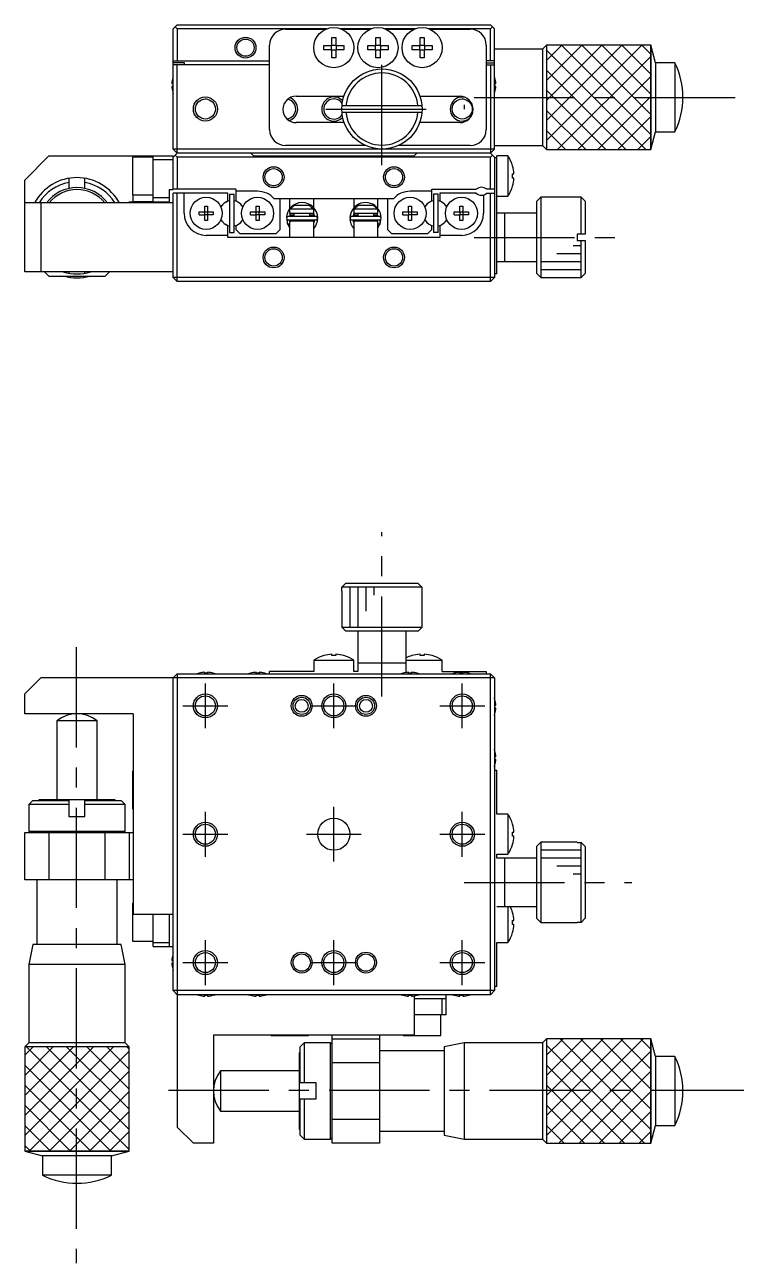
# Model space of a CAD drawing. Extents: x -20 to 371, y 1 to 259.
# Drawn here: x 104.8 to 195.8, y 104.9 to 259.3 of the extents above; entities that cross this region are included whole.
import ezdxf

# ---------------------------------------------------------------- set-up
doc = ezdxf.new("R2010")
doc.units = 0
doc.header["$LTSCALE"] = 10
doc.linetypes.add('CENTER', pattern=[2, 1.25, -0.25, 0.25, -0.25])
doc.layers.get('0').update_dxf_attribs({"linetype": 'CONTINUOUS'})
doc.layers.add('CENTER', color=1, linetype='CENTER')

msp = doc.modelspace()

# ---------------------------------------------------------------- linework, layer by layer
at = {"color": 7, "linetype": 'CONTINUOUS'}
for p, q in [((123.307939, 258.776966), (123.807939, 259.276966)), ((123.307939, 243.776966), (123.307939, 258.776966)), ((123.557939, 259.026966), (123.807939, 258.776966)), ((123.807939, 259.276966), (162.807939, 259.276966)), ((123.807939, 258.776966), (123.807939, 254.776966)), ((142.455003, 258.776966), (123.807939, 258.776966)), ((137.307939, 258.726966), (142.328143, 258.726966)), ((147.955003, 258.776966), (144.160875, 258.776966)), ((144.287735, 258.726966), (147.828143, 258.726966)), ((153.455003, 258.776966), (149.660875, 258.776966)), ((149.787735, 258.726966), (153.328143, 258.726966)), ((162.807939, 258.776966), (155.160875, 258.776966)), ((155.287735, 258.726966), (160.307939, 258.726966)), ((162.807939, 259.276966), (163.307939, 258.776966)), ((162.807939, 258.776966), (163.057939, 259.026966)), ((162.807939, 254.776966), (162.807939, 258.776966)), ((163.307939, 243.776966), (163.307939, 258.776966)), ((135.307939, 246.226966), (135.307939, 256.726966)), ((142.049349, 256.166966), (142.049349, 256.686966)), ((142.049349, 256.686966), (143.047939, 256.686966)), ((143.006564, 256.166966), (143.006564, 256.686966)), ((143.047939, 257.685556), (143.567939, 257.685556)), ((143.047939, 256.686966), (143.047939, 257.685556)), ((143.047939, 256.728341), (143.567939, 256.728341)), ((143.567939, 257.685556), (143.567939, 256.686966)), ((143.567939, 256.686966), (144.566528, 256.686966)), ((143.609314, 256.686966), (143.609314, 256.166966)), ((144.566528, 256.686966), (144.566528, 256.166966)), ((147.549349, 256.166966), (147.549349, 256.686966)), ((147.549349, 256.686966), (148.547939, 256.686966)), ((148.506564, 256.166966), (148.506564, 256.686966)), ((148.547939, 257.685556), (149.067939, 257.685556)), ((148.547939, 256.686966), (148.547939, 257.685556)), ((148.547939, 256.728341), (149.067939, 256.728341)), ((149.067939, 257.685556), (149.067939, 256.686966)), ((149.067939, 256.686966), (150.066528, 256.686966)), ((149.109314, 256.686966), (149.109314, 256.166966)), ((150.066528, 256.686966), (150.066528, 256.166966)), ((153.049349, 256.166966), (153.049349, 256.686966)), ((153.049349, 256.686966), (154.047939, 256.686966)), ((154.006564, 256.166966), (154.006564, 256.686966)), ((154.047939, 257.685556), (154.567939, 257.685556)), ((154.047939, 256.686966), (154.047939, 257.685556)), ((154.047939, 256.728341), (154.567939, 256.728341)), ((154.567939, 257.685556), (154.567939, 256.686966)), ((154.567939, 256.686966), (155.566528, 256.686966)), ((154.609314, 256.686966), (154.609314, 256.166966)), ((155.566528, 256.686966), (155.566528, 256.166966)), ((162.307939, 256.726966), (162.307939, 246.226966)), ((169.807945, 256.726965), (169.307943, 256.226962)), ((169.807945, 256.726965), (169.807945, 243.726967)), ((182.807946, 256.726965), (169.807945, 256.726965)), ((182.807946, 256.726965), (169.807945, 256.726965)), ((169.807945, 256.726965), (169.807945, 243.726967)), ((182.807946, 256.726965), (182.807946, 243.726967)), ((183.397434, 254.526966), (182.807946, 256.726965)), ((182.807946, 243.726967), (182.807946, 256.726965)), ((123.307939, 254.776966), (135.307939, 254.776966)), ((143.047939, 256.166966), (142.049349, 256.166966)), ((143.047939, 255.168377), (143.047939, 256.166966)), ((143.567939, 256.125591), (143.047939, 256.125591)), ((143.567939, 255.168377), (143.047939, 255.168377)), ((143.567939, 256.166966), (143.567939, 255.168377)), ((144.566528, 256.166966), (143.567939, 256.166966)), ((148.547939, 256.166966), (147.549349, 256.166966)), ((148.547939, 255.168377), (148.547939, 256.166966)), ((149.067939, 256.125591), (148.547939, 256.125591)), ((149.067939, 255.168377), (148.547939, 255.168377)), ((149.067939, 256.166966), (149.067939, 255.168377)), ((150.066528, 256.166966), (149.067939, 256.166966)), ((154.047939, 256.166966), (153.049349, 256.166966)), ((154.047939, 255.168377), (154.047939, 256.166966)), ((154.567939, 256.125591), (154.047939, 256.125591)), ((154.567939, 255.168377), (154.047939, 255.168377)), ((154.567939, 256.166966), (154.567939, 255.168377)), ((155.566528, 256.166966), (154.567939, 256.166966)), ((163.307939, 254.776966), (162.307939, 254.776966)), ((169.307943, 256.226962), (163.307939, 256.226962)), ((169.307943, 256.226962), (169.307943, 244.22697)), ((124.707939, 254.526966), (123.307939, 254.526966)), ((135.307939, 254.276966), (123.307939, 254.276966)), ((123.807939, 243.276966), (123.807939, 254.276966)), ((124.707939, 254.276966), (124.707939, 254.526966)), ((162.307939, 254.526966), (163.307939, 254.526966)), ((162.307939, 254.276966), (163.307939, 254.276966)), ((162.807939, 254.276966), (162.807939, 243.276966)), ((183.397434, 254.526966), (183.397434, 245.926966)), ((185.807945, 254.526966), (183.397434, 254.526966)), ((185.807945, 254.526966), (185.807945, 245.926966)), ((123.11808, 251.956966), (123.238417, 251.956966)), ((123.233795, 252.665582), (123.238417, 252.663328)), ((123.238417, 251.956966), (123.238417, 251.596966)), ((163.377461, 252.663328), (163.382083, 252.665582)), ((163.377461, 251.956966), (163.497798, 251.956966)), ((163.377461, 251.596966), (163.377461, 251.956966)), ((123.238417, 251.596966), (123.11808, 251.596966)), ((123.238417, 250.890605), (123.233795, 250.88835)), ((138.607939, 250.376966), (144.570851, 250.376966)), ((154.045027, 250.376966), (159.007939, 250.376966)), ((163.497798, 251.596966), (163.377461, 251.596966)), ((163.382083, 250.88835), (163.377461, 250.890605)), ((154.291913, 249.176966), (144.323965, 249.176966)), ((159.557938, 249.276966), (159.557938, 248.776966)), ((144.605812, 247.076966), (138.607939, 247.076966)), ((144.323965, 248.376966), (154.291913, 248.376966)), ((159.007939, 247.076966), (154.010066, 247.076966)), ((182.807946, 243.726967), (183.397434, 245.926966)), ((183.397434, 245.926966), (185.807945, 245.926966)), ((147.234898, 244.226966), (137.307939, 244.226966)), ((160.307939, 244.226966), (151.38098, 244.226966)), ((163.307939, 244.22697), (169.307943, 244.22697)), ((169.307943, 244.22697), (169.807945, 243.726967)), ((107.807939, 242.926966), (104.807939, 239.926966)), ((107.807939, 242.926966), (123.307939, 242.926966)), ((118.207939, 242.776966), (118.207939, 238.076966)), ((120.807939, 242.776966), (118.207939, 242.776966)), ((118.307939, 242.776966), (118.307939, 242.926966)), ((120.807939, 242.857788), (118.307939, 242.857788)), ((120.807939, 237.226966), (120.807939, 242.926966)), ((123.307939, 242.426966), (120.807939, 242.426966)), ((123.807939, 243.276966), (123.307939, 243.776966)), ((163.307939, 243.776966), (123.307939, 243.776966)), ((123.807939, 243.276966), (123.307939, 242.776966)), ((123.307939, 238.726966), (123.307939, 242.926966)), ((123.557939, 243.026966), (123.807939, 242.776966)), ((162.807939, 243.276966), (123.807939, 243.276966)), ((123.807939, 242.776966), (123.807939, 238.776966)), ((162.807939, 242.776966), (123.807939, 242.776966)), ((133.307939, 242.926966), (132.957939, 243.276966)), ((133.307939, 242.926966), (153.307939, 242.926966)), ((153.657939, 243.276966), (153.307939, 242.926966)), ((163.307939, 243.776966), (162.807939, 243.276966)), ((162.807939, 243.276966), (163.307939, 242.776966)), ((162.807939, 242.776966), (163.057939, 243.026966)), ((162.807939, 238.776966), (162.807939, 242.776966)), ((163.307939, 242.776966), (163.307939, 227.776966)), ((163.307939, 242.726966), (163.607939, 242.726966)), ((164.999596, 242.926966), (163.607939, 242.926966)), ((163.607939, 228.226966), (163.607939, 242.926966)), ((164.999596, 242.926966), (164.999596, 237.926966)), ((169.807945, 243.726967), (182.807946, 243.726967)), ((169.807945, 243.726967), (182.807946, 243.726967)), ((165.57052, 241.685556), (165.577375, 241.688899)), ((104.807939, 228.476966), (104.807939, 239.926966)), ((110.307939, 240.143046), (110.307939, 238.87051)), ((112.307939, 238.87051), (112.307939, 240.143046)), ((165.57052, 240.166966), (165.57052, 240.686966)), ((165.57052, 240.686966), (165.742891, 240.686966)), ((165.742891, 240.166966), (165.57052, 240.166966)), ((118.207939, 238.076966), (120.807939, 238.076966)), ((118.307939, 237.226966), (118.307939, 238.076966)), ((120.807939, 237.726966), (122.807939, 237.726966)), ((122.807939, 238.726966), (123.307939, 238.726966)), ((122.807939, 238.726966), (122.807939, 237.226966)), ((131.107939, 238.776966), (123.307939, 238.776966)), ((130.107939, 238.276966), (123.307939, 238.276966)), ((123.307939, 227.776966), (123.307939, 238.276966)), ((123.807939, 227.276966), (123.807939, 238.276966)), ((124.657939, 235.776966), (124.657939, 238.276966)), ((130.107939, 237.327772), (130.107939, 238.276966)), ((130.307939, 238.176966), (130.907939, 238.176966)), ((130.307939, 238.176966), (130.307939, 233.376966)), ((130.907939, 233.376966), (130.907939, 238.176966)), ((131.107939, 238.776966), (131.107939, 237.327772)), ((133.807939, 238.526966), (131.107939, 238.526966)), ((155.507939, 238.526966), (152.807939, 238.526966)), ((155.507939, 238.776966), (161.046501, 238.776966)), ((155.507939, 237.327772), (155.507939, 238.776966)), ((156.307939, 238.176966), (155.707939, 238.176966)), ((155.707939, 238.176966), (155.707939, 233.376966)), ((156.307939, 233.376966), (156.307939, 238.176966)), ((156.507939, 238.276966), (156.507939, 237.327772)), ((161.046501, 238.276966), (156.507939, 238.276966)), ((161.957939, 238.05872), (161.957939, 235.776966)), ((163.307939, 238.776966), (162.369377, 238.776966)), ((162.369377, 238.276966), (163.307939, 238.276966)), ((162.807939, 227.276966), (162.807939, 238.276966)), ((163.607939, 237.926966), (164.999596, 237.926966)), ((165.577375, 239.165033), (165.57052, 239.168377)), ((169.107939, 237.776966), (168.607939, 237.276966)), ((174.107939, 237.776966), (169.107939, 237.776966)), ((169.107939, 237.776966), (169.107939, 227.776966)), ((174.107939, 233.176966), (174.107939, 237.776966)), ((174.607939, 237.276966), (174.107939, 237.776966)), ((123.307939, 237.076966), (104.807939, 237.076966)), ((106.807939, 237.076966), (106.807939, 228.476966)), ((117.807939, 237.076966), (117.807939, 237.226966)), ((117.807939, 237.226966), (122.807939, 237.226966)), ((118.307939, 237.26723), (120.807939, 237.26723)), ((127.227939, 236.663328), (127.587939, 236.663328)), ((127.227939, 235.956966), (127.227939, 236.663328)), ((127.587939, 236.663328), (127.587939, 235.956966)), ((129.847844, 237.177606), (130.107939, 237.327772)), ((131.368034, 237.177606), (131.107939, 237.327772)), ((133.627939, 236.663328), (133.987939, 236.663328)), ((133.627939, 235.956966), (133.627939, 236.663328)), ((133.987939, 236.663328), (133.987939, 235.956966)), ((150.728877, 237.576966), (135.887001, 237.576966)), ((136.607939, 233.776966), (136.607939, 237.576966)), ((137.807939, 237.576966), (137.807939, 236.35498)), ((137.807939, 236.276966), (137.807939, 235.776966)), ((140.807939, 236.276966), (137.807939, 236.276966)), ((137.862256, 236.276966), (138.391424, 236.776966)), ((138.391424, 236.776966), (140.224454, 236.776966)), ((140.224454, 236.776966), (140.753622, 236.276966)), ((140.807939, 236.468096), (140.807939, 237.576966)), ((140.807939, 235.776966), (140.807939, 236.276966)), ((145.807939, 237.576966), (145.807939, 236.4688)), ((145.807939, 236.276966), (145.807939, 235.776966)), ((148.807939, 236.276966), (145.807939, 236.276966)), ((145.862256, 236.276966), (146.391424, 236.776966)), ((146.391424, 236.776966), (148.224454, 236.776966)), ((148.224454, 236.776966), (148.753622, 236.276966)), ((148.807939, 236.355401), (148.807939, 237.576966)), ((148.807939, 235.776966), (148.807939, 236.276966)), ((150.007939, 237.576966), (150.007939, 233.776966)), ((152.627939, 236.663328), (152.987939, 236.663328)), ((152.627939, 235.956966), (152.627939, 236.663328)), ((152.987939, 236.663328), (152.987939, 235.956966)), ((155.247844, 237.177606), (155.507939, 237.327772)), ((156.768034, 237.177606), (156.507939, 237.327772)), ((159.027939, 236.663328), (159.387939, 236.663328)), ((159.027939, 235.956966), (159.027939, 236.663328)), ((159.387939, 236.663328), (159.387939, 235.956966)), ((168.607939, 228.276966), (168.607939, 237.276966)), ((174.607939, 237.276966), (174.607939, 233.176966)), ((126.521577, 235.956966), (127.227939, 235.956966)), ((126.521577, 235.596966), (126.521577, 235.956966)), ((126.521577, 235.596966), (127.227939, 235.596966)), ((127.238311, 235.946594), (127.227939, 235.956966)), ((127.238311, 235.607338), (127.227939, 235.596966)), ((127.227939, 234.890605), (127.227939, 235.596966)), ((127.587939, 234.890605), (127.227939, 234.890605)), ((127.238311, 235.946594), (127.577567, 235.946594)), ((127.238311, 235.607338), (127.238311, 235.946594)), ((127.577567, 235.607338), (127.238311, 235.607338)), ((127.577567, 235.946594), (127.587939, 235.956966)), ((127.577567, 235.946594), (127.577567, 235.607338)), ((127.577567, 235.607338), (127.587939, 235.596966)), ((127.587939, 235.956966), (128.2943, 235.956966)), ((127.587939, 235.596966), (127.587939, 234.890605)), ((128.2943, 235.596966), (127.587939, 235.596966)), ((128.2943, 235.956966), (128.2943, 235.596966)), ((132.921577, 235.956966), (133.627939, 235.956966)), ((132.921577, 235.596966), (132.921577, 235.956966)), ((132.921577, 235.596966), (133.627939, 235.596966)), ((133.638311, 235.946594), (133.627939, 235.956966)), ((133.638311, 235.607338), (133.627939, 235.596966)), ((133.627939, 234.890605), (133.627939, 235.596966)), ((133.987939, 234.890605), (133.627939, 234.890605)), ((133.638311, 235.946594), (133.977567, 235.946594)), ((133.638311, 235.607338), (133.638311, 235.946594)), ((133.977567, 235.607338), (133.638311, 235.607338)), ((133.977567, 235.946594), (133.987939, 235.956966)), ((133.977567, 235.946594), (133.977567, 235.607338)), ((133.977567, 235.607338), (133.987939, 235.596966)), ((133.987939, 235.956966), (134.6943, 235.956966)), ((133.987939, 235.596966), (133.987939, 234.890605)), ((134.6943, 235.596966), (133.987939, 235.596966)), ((134.6943, 235.956966), (134.6943, 235.596966)), ((137.406339, 235.144953), (137.539871, 234.461026)), ((137.505854, 234.694119), (137.505827, 234.659698)), ((137.505827, 234.659698), (137.507521, 234.625321)), ((137.507605, 234.7285), (137.505854, 234.694119)), ((137.511074, 234.762757), (137.507605, 234.7285)), ((137.516254, 234.796808), (137.511074, 234.762757)), ((137.523133, 234.830567), (137.516254, 234.796808)), ((137.531695, 234.863953), (137.523133, 234.830567)), ((137.54192, 234.896885), (137.531695, 234.863953)), ((137.553784, 234.92928), (137.54192, 234.896885)), ((137.56726, 234.961059), (137.553784, 234.92928)), ((137.572879, 234.97313), (137.56726, 234.961059)), ((141.104861, 235.370484), (137.604861, 235.370484)), ((137.604861, 234.970484), (141.104861, 234.970484)), ((137.807939, 235.776966), (140.807939, 235.776966)), ((140.807939, 234.776966), (137.807939, 234.776966)), ((137.807939, 234.776966), (137.807939, 232.776966)), ((137.816678, 235.370506), (137.927552, 235.777113)), ((137.858554, 235.576966), (138.307939, 235.576966)), ((137.923766, 234.776989), (137.925153, 234.780641)), ((137.925153, 234.780641), (137.930858, 234.794319)), ((137.930858, 234.794319), (137.93725, 234.807686)), ((137.93725, 234.807686), (137.944311, 234.820708)), ((137.944311, 234.820708), (137.952019, 234.833353)), ((137.952019, 234.833353), (137.960354, 234.84559)), ((137.960354, 234.84559), (137.96929, 234.857389)), ((137.96929, 234.857389), (137.978804, 234.868722)), ((137.978804, 234.868722), (137.988868, 234.879562)), ((137.988868, 234.879562), (137.999457, 234.889885)), ((137.999457, 234.889885), (138.010541, 234.899667)), ((138.010541, 234.899667), (138.022092, 234.908887)), ((138.022092, 234.908887), (138.034079, 234.917524)), ((138.034079, 234.917524), (138.046474, 234.925559)), ((138.046474, 234.925559), (138.059243, 234.932976)), ((138.059243, 234.932976), (138.072356, 234.939759)), ((138.072356, 234.939759), (138.08578, 234.945893)), ((138.08578, 234.945893), (138.099483, 234.951367)), ((138.099483, 234.951367), (138.113433, 234.956169)), ((138.113433, 234.956169), (138.127595, 234.960289)), ((138.127595, 234.960289), (138.141937, 234.96372)), ((138.141937, 234.96372), (138.156425, 234.966454)), ((138.156425, 234.966454), (138.171025, 234.968487)), ((138.171025, 234.968487), (138.185702, 234.969815)), ((138.185702, 234.969815), (138.200424, 234.970435)), ((138.200424, 234.970435), (138.205748, 234.970484)), ((138.307939, 235.776966), (138.307939, 235.370484)), ((138.307939, 234.970484), (138.307939, 234.776966)), ((140.307939, 235.370484), (140.307939, 235.776966)), ((140.307939, 235.576966), (140.807939, 235.576966)), ((140.307939, 234.776966), (140.307939, 234.970484)), ((140.503974, 234.970484), (140.517928, 234.970158)), ((140.517928, 234.970158), (140.532623, 234.969123)), ((140.532623, 234.969123), (140.547249, 234.967384)), ((140.547249, 234.967384), (140.561772, 234.964943)), ((140.561772, 234.964943), (140.576159, 234.961806)), ((140.576159, 234.961806), (140.590376, 234.957979)), ((140.590376, 234.957979), (140.60439, 234.953472)), ((140.60439, 234.953472), (140.618168, 234.948293)), ((140.618168, 234.948293), (140.631679, 234.942454)), ((140.631679, 234.942454), (140.644889, 234.935967)), ((140.644889, 234.935967), (140.657769, 234.928844)), ((140.657769, 234.928844), (140.670286, 234.921103)), ((140.670286, 234.921103), (140.68241, 234.912758)), ((140.68241, 234.912758), (140.694111, 234.903829)), ((140.694111, 234.903829), (140.705361, 234.894333)), ((140.705361, 234.894333), (140.716131, 234.884293)), ((140.716131, 234.884293), (140.726393, 234.87373)), ((140.726393, 234.87373), (140.73612, 234.862668)), ((140.73612, 234.862668), (140.745287, 234.851131)), ((140.745287, 234.851131), (140.753868, 234.839147)), ((140.753868, 234.839147), (140.761841, 234.826743)), ((140.761841, 234.826743), (140.769182, 234.813948)), ((140.769182, 234.813948), (140.775871, 234.800794)), ((140.775871, 234.800794), (140.781889, 234.787311)), ((140.781889, 234.787311), (140.785955, 234.776989)), ((140.782468, 235.777156), (140.892761, 235.370488)), ((140.807939, 235.576966), (140.807939, 235.711141)), ((140.807939, 232.776966), (140.807939, 234.776966)), ((140.845364, 234.741871), (140.808172, 234.629201)), ((140.893063, 234.970392), (140.845364, 234.741871)), ((149.011017, 235.370484), (145.511017, 235.370484)), ((145.511017, 234.970484), (149.011017, 234.970484)), ((145.770434, 234.742147), (145.72281, 234.970425)), ((145.723124, 235.370539), (145.833366, 235.777052)), ((145.807601, 234.62948), (145.770434, 234.742147)), ((145.807939, 235.776966), (148.807939, 235.776966)), ((145.807939, 235.711482), (145.807939, 235.576966)), ((145.807939, 235.576966), (146.307939, 235.576966)), ((148.807939, 234.776966), (145.807939, 234.776966)), ((145.807939, 234.776966), (145.807939, 232.776966)), ((145.829923, 234.776989), (145.831309, 234.780641)), ((145.831309, 234.780641), (145.837014, 234.794319)), ((145.837014, 234.794319), (145.843406, 234.807686)), ((145.843406, 234.807686), (145.850467, 234.820708)), ((145.850467, 234.820708), (145.858176, 234.833353)), ((145.858176, 234.833353), (145.86651, 234.84559)), ((145.86651, 234.84559), (145.875446, 234.857389)), ((145.875446, 234.857389), (145.88496, 234.868722)), ((145.88496, 234.868722), (145.895025, 234.879562)), ((145.895025, 234.879562), (145.905613, 234.889885)), ((145.905613, 234.889885), (145.916697, 234.899667)), ((145.916697, 234.899667), (145.928248, 234.908887)), ((145.928248, 234.908887), (145.940236, 234.917524)), ((145.940236, 234.917524), (145.95263, 234.925559)), ((145.95263, 234.925559), (145.965399, 234.932976)), ((145.965399, 234.932976), (145.978512, 234.939759)), ((145.978512, 234.939759), (145.991936, 234.945893)), ((145.991936, 234.945893), (146.00564, 234.951367)), ((146.00564, 234.951367), (146.019589, 234.956169)), ((146.019589, 234.956169), (146.033752, 234.960289)), ((146.033752, 234.960289), (146.048093, 234.96372)), ((146.048093, 234.96372), (146.062581, 234.966454)), ((146.062581, 234.966454), (146.077181, 234.968487)), ((146.077181, 234.968487), (146.091859, 234.969815)), ((146.091859, 234.969815), (146.106581, 234.970435)), ((146.106581, 234.970435), (146.111904, 234.970484)), ((146.307939, 235.776966), (146.307939, 235.370484)), ((146.307939, 234.970484), (146.307939, 234.776966)), ((148.307939, 235.370484), (148.307939, 235.776966)), ((148.307939, 235.576966), (148.757768, 235.576966)), ((148.307939, 234.776966), (148.307939, 234.970484)), ((148.41013, 234.970484), (148.424084, 234.970158)), ((148.424084, 234.970158), (148.438779, 234.969123)), ((148.438779, 234.969123), (148.453405, 234.967384)), ((148.453405, 234.967384), (148.467928, 234.964943)), ((148.467928, 234.964943), (148.482315, 234.961806)), ((148.482315, 234.961806), (148.496532, 234.957979)), ((148.496532, 234.957979), (148.510546, 234.953472)), ((148.510546, 234.953472), (148.524324, 234.948293)), ((148.524324, 234.948293), (148.537835, 234.942454)), ((148.537835, 234.942454), (148.551045, 234.935967)), ((148.551045, 234.935967), (148.563925, 234.928844)), ((148.563925, 234.928844), (148.576442, 234.921103)), ((148.576442, 234.921103), (148.588566, 234.912758)), ((148.588566, 234.912758), (148.600268, 234.903829)), ((148.600268, 234.903829), (148.611518, 234.894333)), ((148.611518, 234.894333), (148.622287, 234.884293)), ((148.622287, 234.884293), (148.632549, 234.87373)), ((148.632549, 234.87373), (148.642276, 234.862668)), ((148.642276, 234.862668), (148.651443, 234.851131)), ((148.651443, 234.851131), (148.660025, 234.839147)), ((148.660025, 234.839147), (148.667997, 234.826743)), ((148.667997, 234.826743), (148.675339, 234.813948)), ((148.675339, 234.813948), (148.682028, 234.800794)), ((148.682028, 234.800794), (148.688045, 234.787311)), ((148.688045, 234.787311), (148.692111, 234.776989)), ((148.688333, 235.777098), (148.799196, 235.370536)), ((148.807939, 232.776966), (148.807939, 234.776966)), ((149.057021, 234.941767), (149.043022, 234.973081)), ((149.050049, 234.397734), (149.209556, 235.146207)), ((149.069508, 234.909632), (149.057021, 234.941767)), ((149.08037, 234.876927), (149.069508, 234.909632)), ((149.089581, 234.843733), (149.08037, 234.876927)), ((149.09712, 234.81013), (149.089581, 234.843733)), ((149.102967, 234.7762), (149.09712, 234.81013)), ((149.10711, 234.742027), (149.102967, 234.7762)), ((149.106495, 234.604563), (149.109231, 234.638877)), ((149.109538, 234.707693), (149.10711, 234.742027)), ((149.109231, 234.638877), (149.110246, 234.673282)), ((149.110246, 234.673282), (149.109538, 234.707693)), ((151.921577, 235.956966), (152.627939, 235.956966)), ((151.921577, 235.596966), (151.921577, 235.956966)), ((151.921577, 235.596966), (152.627939, 235.596966)), ((152.638311, 235.946594), (152.627939, 235.956966)), ((152.638311, 235.607338), (152.627939, 235.596966)), ((152.627939, 234.890605), (152.627939, 235.596966)), ((152.987939, 234.890605), (152.627939, 234.890605)), ((152.638311, 235.946594), (152.977567, 235.946594)), ((152.638311, 235.607338), (152.638311, 235.946594)), ((152.977567, 235.607338), (152.638311, 235.607338)), ((152.977567, 235.946594), (152.987939, 235.956966)), ((152.977567, 235.946594), (152.977567, 235.607338)), ((152.977567, 235.607338), (152.987939, 235.596966)), ((152.987939, 235.956966), (153.6943, 235.956966)), ((152.987939, 235.596966), (152.987939, 234.890605)), ((153.6943, 235.596966), (152.987939, 235.596966)), ((153.6943, 235.956966), (153.6943, 235.596966)), ((158.321577, 235.956966), (159.027939, 235.956966)), ((158.321577, 235.596966), (158.321577, 235.956966)), ((158.321577, 235.596966), (159.027939, 235.596966)), ((159.038311, 235.946594), (159.027939, 235.956966)), ((159.038311, 235.607338), (159.027939, 235.596966)), ((159.027939, 234.890605), (159.027939, 235.596966)), ((159.387939, 234.890605), (159.027939, 234.890605)), ((159.038311, 235.946594), (159.377567, 235.946594)), ((159.038311, 235.607338), (159.038311, 235.946594)), ((159.377567, 235.607338), (159.038311, 235.607338)), ((159.377567, 235.946594), (159.387939, 235.956966)), ((159.377567, 235.946594), (159.377567, 235.607338)), ((159.377567, 235.607338), (159.387939, 235.596966)), ((159.387939, 235.956966), (160.0943, 235.956966)), ((159.387939, 235.596966), (159.387939, 234.890605)), ((160.0943, 235.596966), (159.387939, 235.596966)), ((160.0943, 235.956966), (160.0943, 235.596966)), ((168.607939, 235.776966), (163.607939, 235.776966)), ((164.607939, 229.776966), (164.607939, 235.776966)), ((130.107939, 234.226161), (129.847844, 234.376327)), ((130.107939, 232.776966), (130.107939, 234.226161)), ((130.307939, 233.376966), (130.907939, 233.376966)), ((131.107939, 234.226161), (131.368034, 234.376327)), ((131.107939, 234.226161), (131.107939, 233.776966)), ((131.107939, 233.776966), (131.607939, 233.276966)), ((131.607939, 233.276966), (136.107939, 233.276966)), ((136.107939, 233.276966), (136.607939, 233.776966)), ((137.507521, 234.625321), (137.510934, 234.591071)), ((137.510934, 234.591071), (137.516055, 234.557033)), ((137.516055, 234.557033), (137.522874, 234.523288)), ((137.522874, 234.523288), (137.531373, 234.48992)), ((137.531373, 234.48992), (137.541532, 234.457009)), ((137.541532, 234.457009), (137.553327, 234.424635)), ((137.553327, 234.424635), (137.560577, 234.406909)), ((137.560224, 234.40859), (137.560876, 234.406332)), ((137.560876, 234.406332), (137.5627, 234.404576)), ((137.56162, 234.407452), (137.807849, 233.98579)), ((137.5627, 234.404576), (137.565684, 234.403334)), ((137.565516, 234.398362), (137.807945, 234.470992)), ((137.565684, 234.403334), (137.569809, 234.402614)), ((137.569809, 234.402614), (137.575049, 234.40242)), ((137.575049, 234.40242), (137.581369, 234.402754)), ((137.581369, 234.402754), (137.588731, 234.403614)), ((137.588731, 234.403614), (137.597086, 234.404994)), ((137.597086, 234.404994), (137.606382, 234.406885)), ((137.606382, 234.406885), (137.61656, 234.409275)), ((137.61656, 234.409275), (137.627554, 234.41215)), ((137.627554, 234.41215), (137.639295, 234.41549)), ((137.639295, 234.41549), (137.651707, 234.419274)), ((137.651707, 234.419274), (137.664711, 234.423479)), ((137.664711, 234.423479), (137.678225, 234.428077)), ((137.678225, 234.428077), (137.692163, 234.433039)), ((137.692163, 234.433039), (137.706435, 234.438334)), ((137.706435, 234.438334), (137.72095, 234.443927)), ((137.72095, 234.443927), (137.735616, 234.449784)), ((137.735616, 234.449784), (137.75034, 234.455866)), ((137.75034, 234.455866), (137.765027, 234.462135)), ((137.765027, 234.462135), (137.779585, 234.468551)), ((137.779585, 234.468551), (137.793919, 234.475073)), ((137.793919, 234.475073), (137.807939, 234.48166)), ((141.149502, 234.408603), (141.147944, 234.409235)), ((141.148729, 234.406153), (141.149144, 234.406909)), ((141.149144, 234.406909), (141.167164, 234.453982)), ((141.149144, 234.406909), (141.149497, 234.40859)), ((141.167305, 234.453937), (141.171885, 234.468321)), ((145.444253, 234.466312), (145.466734, 234.406909)), ((145.46683, 234.411193), (145.46638, 234.40859)), ((145.466734, 234.406909), (145.46638, 234.40859)), ((145.466381, 234.408588), (145.467584, 234.40909)), ((145.467149, 234.406153), (145.466734, 234.406909)), ((149.050362, 234.398362), (148.807933, 234.470992)), ((148.821959, 234.475073), (148.807939, 234.48166)), ((148.807959, 233.985699), (149.054258, 234.407452)), ((148.836293, 234.468551), (148.821959, 234.475073)), ((148.85085, 234.462135), (148.836293, 234.468551)), ((148.865538, 234.455866), (148.85085, 234.462135)), ((148.880261, 234.449784), (148.865538, 234.455866)), ((148.894928, 234.443927), (148.880261, 234.449784)), ((148.909443, 234.438334), (148.894928, 234.443927)), ((148.923715, 234.433039), (148.909443, 234.438334)), ((148.937652, 234.428077), (148.923715, 234.433039)), ((148.951166, 234.423479), (148.937652, 234.428077)), ((148.964171, 234.419274), (148.951166, 234.423479)), ((148.976583, 234.41549), (148.964171, 234.419274)), ((148.988324, 234.41215), (148.976583, 234.41549)), ((148.999318, 234.409275), (148.988324, 234.41215)), ((149.009495, 234.406885), (148.999318, 234.409275)), ((149.018791, 234.404994), (149.009495, 234.406885)), ((149.027147, 234.403614), (149.018791, 234.404994)), ((149.034508, 234.402754), (149.027147, 234.403614)), ((149.040829, 234.40242), (149.034508, 234.402754)), ((149.046068, 234.402614), (149.040829, 234.40242)), ((149.050193, 234.403334), (149.046068, 234.402614)), ((149.053177, 234.404576), (149.050193, 234.403334)), ((149.055001, 234.406332), (149.053177, 234.404576)), ((149.055654, 234.40859), (149.055001, 234.406332)), ((149.0553, 234.406909), (149.067369, 234.43726)), ((149.067369, 234.43726), (149.078532, 234.469876)), ((149.078532, 234.469876), (149.088047, 234.502996)), ((149.088047, 234.502996), (149.095891, 234.536539)), ((149.095891, 234.536539), (149.102045, 234.570422)), ((149.102045, 234.570422), (149.106495, 234.604563)), ((150.007939, 233.776966), (150.507939, 233.276966)), ((150.507939, 233.276966), (155.007939, 233.276966)), ((155.007939, 233.276966), (155.507939, 233.776966)), ((155.507939, 234.226161), (155.247844, 234.376327)), ((155.507939, 233.776966), (155.507939, 234.226161)), ((156.307939, 233.376966), (155.707939, 233.376966)), ((156.507939, 234.226161), (156.768034, 234.376327)), ((156.507939, 234.226161), (156.507939, 232.776966)), ((173.607939, 233.176966), (173.607939, 232.376966)), ((174.607939, 233.176966), (173.607939, 233.176966)), ((130.107939, 233.026966), (127.407939, 233.026966)), ((156.507939, 232.776966), (130.107939, 232.776966)), ((159.207939, 233.026966), (156.507939, 233.026966)), ((173.607939, 232.376966), (174.607939, 232.376966)), ((174.107939, 227.776966), (174.107939, 232.376966)), ((174.607939, 232.376966), (174.607939, 228.276966)), ((123.307939, 228.476966), (104.807939, 228.476966)), ((107.257939, 228.476966), (107.807939, 227.926966)), ((110.307939, 228.476892), (110.307939, 228.310886)), ((112.307939, 228.310886), (112.307939, 228.476892)), ((114.807939, 227.926966), (115.357939, 228.476966)), ((163.607939, 229.776966), (168.607939, 229.776966)), ((107.807939, 227.926966), (114.807939, 227.926966)), ((123.807939, 227.276966), (123.307939, 227.776966)), ((163.307939, 227.776966), (123.307939, 227.776966)), ((162.807939, 227.276966), (123.807939, 227.276966)), ((162.807939, 227.276966), (163.307939, 227.776966)), ((163.607939, 228.226966), (163.307939, 228.226966)), ((168.607939, 228.276966), (169.107939, 227.776966)), ((169.107939, 227.776966), (174.107939, 227.776966)), ((174.107939, 227.776966), (174.607939, 228.276966)), ((144.307939, 188.685161), (144.323965, 188.685161)), ((144.307939, 188.685161), (144.307939, 184.185161)), ((144.323965, 189.185161), (144.825752, 189.685161)), ((154.291913, 189.185161), (144.323965, 189.185161)), ((144.323965, 188.685161), (144.323965, 189.185161)), ((144.825752, 189.685161), (153.790126, 189.685161)), ((153.790126, 189.685161), (154.291913, 189.185161)), ((154.291913, 189.185161), (154.291913, 188.685161)), ((154.291913, 188.685161), (154.307939, 188.685161)), ((154.307939, 184.185161), (154.307939, 188.685161)), ((144.307939, 184.185161), (154.307939, 184.185161)), ((144.307939, 184.185161), (144.807939, 183.685161)), ((153.807939, 183.685161), (154.307939, 184.185161)), ((153.807939, 183.685161), (144.807939, 183.685161)), ((146.307939, 183.685161), (146.307939, 178.685161)), ((152.307939, 178.685161), (152.307939, 183.685161)), ((142.049349, 180.647742), (142.046006, 180.654597)), ((143.047939, 180.647742), (143.047939, 180.820114)), ((143.567939, 180.647742), (143.047939, 180.647742)), ((143.567939, 180.820114), (143.567939, 180.647742)), ((144.569872, 180.654597), (144.566528, 180.647742)), ((153.049349, 180.647742), (153.046006, 180.654597)), ((154.047939, 180.647742), (154.047939, 180.820114)), ((154.567939, 180.647742), (154.047939, 180.647742)), ((154.567939, 180.820114), (154.567939, 180.647742)), ((155.569872, 180.654597), (155.566528, 180.647742)), ((140.807939, 180.076818), (145.807939, 180.076818)), ((140.807939, 180.076818), (140.807939, 178.685161)), ((145.807939, 178.685161), (145.807939, 180.076818)), ((152.307939, 179.685161), (146.307939, 179.685161)), ((152.307939, 180.076818), (156.807939, 180.076818)), ((156.807939, 178.685161), (156.807939, 180.076818)), ((106.807939, 177.885161), (104.807939, 175.885161)), ((163.307939, 177.885161), (106.807939, 177.885161)), ((123.807939, 178.385161), (123.307939, 177.885161)), ((123.307939, 138.885161), (123.307939, 177.885161)), ((123.807939, 178.385161), (162.807939, 178.385161)), ((123.807939, 178.385161), (123.807939, 121.885161)), ((126.521577, 178.454683), (126.519323, 178.459305)), ((127.227939, 178.454683), (127.227939, 178.57502)), ((127.587939, 178.454683), (127.227939, 178.454683)), ((127.587939, 178.57502), (127.587939, 178.454683)), ((128.296555, 178.459305), (128.2943, 178.454683)), ((132.921577, 178.454683), (132.919323, 178.459305)), ((133.627939, 178.454683), (133.627939, 178.57502)), ((133.987939, 178.454683), (133.627939, 178.454683)), ((133.987939, 178.57502), (133.987939, 178.454683)), ((134.696555, 178.459305), (134.6943, 178.454683)), ((135.307939, 178.385161), (135.307939, 178.685161)), ((140.807939, 178.685161), (135.307939, 178.685161)), ((146.307939, 178.685161), (145.807939, 178.685161)), ((151.921577, 178.454683), (151.919323, 178.459305)), ((152.627939, 178.454683), (152.627939, 178.57502)), ((152.987939, 178.454683), (152.627939, 178.454683)), ((152.987939, 178.57502), (152.987939, 178.454683)), ((153.696555, 178.459305), (153.6943, 178.454683)), ((156.807939, 178.685161), (162.307939, 178.685161)), ((158.321577, 178.454683), (158.319323, 178.459305)), ((159.027939, 178.454683), (159.027939, 178.57502)), ((159.387939, 178.454683), (159.027939, 178.454683)), ((159.387939, 178.57502), (159.387939, 178.454683)), ((160.096555, 178.459305), (160.0943, 178.454683)), ((162.307939, 178.685161), (162.307939, 178.385161)), ((163.307939, 177.885161), (162.807939, 178.385161)), ((162.807939, 138.385161), (162.807939, 178.385161)), ((163.307939, 177.885161), (163.307939, 138.885161)), ((104.807939, 173.385161), (104.807939, 175.885161)), ((163.377461, 175.171522), (163.382083, 175.173777)), ((163.377461, 174.105161), (163.377461, 174.465161)), ((163.377461, 174.465161), (163.497798, 174.465161)), ((118.307939, 173.385161), (104.807939, 173.385161)), ((118.307939, 173.385161), (118.307939, 148.385161)), ((163.497798, 174.105161), (163.377461, 174.105161)), ((163.382083, 173.396545), (163.377461, 173.398799)), ((113.807935, 172.507652), (108.807943, 172.507652)), ((108.807943, 172.507652), (108.807943, 162.685161)), ((113.807935, 162.685161), (113.807935, 172.507652)), ((163.377461, 168.771522), (163.382083, 168.773777)), ((163.377461, 167.705161), (163.377461, 168.065161)), ((163.377461, 168.065161), (163.497798, 168.065161)), ((163.497798, 167.705161), (163.377461, 167.705161)), ((163.382083, 166.996545), (163.377461, 166.998799)), ((118.307939, 166.235161), (118.207939, 166.235161)), ((118.207939, 166.235161), (118.207939, 161.535161)), ((163.307939, 166.385161), (163.607939, 166.385161)), ((163.607939, 160.885161), (163.607939, 166.385161)), ((105.807939, 162.585161), (105.307939, 162.085161)), ((110.307939, 162.085161), (105.307939, 162.085161)), ((105.307939, 162.085161), (105.307939, 158.785161)), ((105.807939, 162.585161), (110.307939, 162.585161)), ((116.057939, 162.685161), (106.557939, 162.685161)), ((106.557939, 162.685161), (106.557939, 162.58518)), ((110.307939, 162.585161), (110.307939, 160.585161)), ((112.307939, 162.585161), (116.807939, 162.585161)), ((112.307939, 160.585161), (112.307939, 162.585161)), ((117.307939, 162.085161), (112.307939, 162.085161)), ((116.057939, 162.58518), (116.057939, 162.685161)), ((117.307939, 162.085161), (116.807939, 162.585161)), ((117.307939, 158.785161), (117.307939, 162.085161)), ((110.307939, 160.585161), (112.307939, 160.585161)), ((118.207939, 161.535161), (118.307939, 161.535161)), ((164.999596, 160.885161), (163.607939, 160.885161)), ((164.999596, 160.885161), (164.999596, 155.885161)), ((165.57052, 159.64375), (165.577375, 159.647094)), ((104.807939, 152.685161), (104.807939, 158.585161)), ((104.807939, 158.585161), (118.307939, 158.585161)), ((105.307939, 158.785161), (105.507939, 158.585161)), ((105.307939, 158.785161), (117.307939, 158.785161)), ((107.807939, 158.585161), (107.807939, 152.685161)), ((114.807939, 152.685161), (114.807939, 158.585161)), ((117.107939, 158.585161), (117.307939, 158.785161)), ((117.807939, 158.585161), (117.807939, 152.685161)), ((165.57052, 158.645161), (165.742891, 158.645161)), ((165.57052, 158.125161), (165.57052, 158.645161)), ((165.742891, 158.125161), (165.57052, 158.125161)), ((165.577375, 157.123228), (165.57052, 157.126571)), ((169.107939, 157.385161), (168.607939, 156.885161)), ((168.607939, 147.885161), (168.607939, 156.885161)), ((169.107939, 157.385161), (169.107939, 147.385161)), ((173.607939, 157.385161), (169.107939, 157.385161)), ((173.607939, 157.385161), (173.607939, 157.369135)), ((173.607939, 157.369135), (174.107939, 157.369135)), ((174.107939, 147.401187), (174.107939, 157.369135)), ((174.107939, 157.369135), (174.607939, 156.867348)), ((174.607939, 156.867348), (174.607939, 147.902974)), ((163.607939, 155.385161), (163.607939, 155.885161)), ((163.607939, 155.885161), (164.999596, 155.885161)), ((168.607939, 155.385161), (163.607939, 155.385161)), ((164.607939, 149.385161), (164.607939, 155.385161)), ((118.307939, 152.685161), (104.807939, 152.685161)), ((106.307939, 152.685161), (106.307939, 144.635161)), ((116.307939, 144.635161), (116.307939, 152.685161)), ((118.307939, 149.735161), (118.207939, 149.735161)), ((118.207939, 149.735161), (118.207939, 145.035161)), ((123.307939, 148.385161), (118.307939, 148.385161)), ((120.807939, 144.385161), (120.807939, 148.385161)), ((122.807939, 148.385161), (122.807939, 144.385159)), ((163.607939, 149.385161), (168.607939, 149.385161)), ((164.999596, 149.385161), (164.999596, 144.885161)), ((165.57052, 148.64375), (165.577375, 148.647094)), ((165.57052, 147.645161), (165.742891, 147.645161)), ((165.57052, 147.125161), (165.57052, 147.645161)), ((165.742891, 147.125161), (165.57052, 147.125161)), ((168.607939, 147.885161), (169.107939, 147.385161)), ((169.107939, 147.385161), (173.607939, 147.385161)), ((174.107939, 147.401187), (173.607939, 147.401187)), ((173.607939, 147.401187), (173.607939, 147.385161)), ((174.607939, 147.902974), (174.107939, 147.401187)), ((165.577375, 146.123228), (165.57052, 146.126571)), ((105.807942, 144.635161), (105.307943, 142.135162)), ((116.807936, 144.635161), (105.807942, 144.635161)), ((117.307935, 142.135162), (116.807936, 144.635161)), ((118.207939, 145.035161), (120.807939, 145.035161)), ((120.807939, 144.885161), (122.807939, 144.885161)), ((120.807939, 144.385159), (123.307939, 144.385159)), ((163.607939, 144.885161), (164.999596, 144.885161)), ((163.607939, 139.385161), (163.607939, 144.885161)), ((117.307935, 142.135162), (105.307943, 142.135162)), ((105.307943, 142.135162), (105.307943, 132.385157)), ((117.307935, 132.385157), (117.307935, 142.135162)), ((123.11808, 142.665161), (123.238417, 142.665161)), ((123.238417, 142.305161), (123.11808, 142.305161)), ((123.233795, 143.373777), (123.238417, 143.371522)), ((123.238417, 142.665161), (123.238417, 142.305161)), ((123.238417, 141.598799), (123.233795, 141.596545)), ((163.607939, 139.385161), (163.307939, 139.385161)), ((123.307939, 138.885161), (123.807939, 138.385161)), ((163.307939, 138.885161), (123.307939, 138.885161)), ((162.807939, 138.385161), (123.807939, 138.385161)), ((126.519323, 138.311017), (126.521577, 138.315639)), ((127.227939, 138.315639), (127.587939, 138.315639)), ((127.227939, 138.195302), (127.227939, 138.315639)), ((127.587939, 138.315639), (127.587939, 138.195302)), ((128.2943, 138.315639), (128.296555, 138.311017)), ((132.919323, 138.311017), (132.921577, 138.315639)), ((133.627939, 138.315639), (133.987939, 138.315639)), ((133.627939, 138.195302), (133.627939, 138.315639)), ((133.987939, 138.315639), (133.987939, 138.195302)), ((134.6943, 138.315639), (134.696555, 138.311017)), ((151.919323, 138.311017), (151.921577, 138.315639)), ((152.627939, 138.315639), (152.987939, 138.315639)), ((152.627939, 138.195302), (152.627939, 138.315639)), ((152.987939, 138.315639), (152.987939, 138.195302)), ((153.307939, 138.229594), (153.307939, 133.385161)), ((157.307941, 137.885161), (153.307939, 137.885161)), ((153.6943, 138.315639), (153.696555, 138.311017)), ((156.807939, 135.885161), (156.807939, 137.885161)), ((157.307941, 135.885161), (157.307941, 138.385161)), ((158.319323, 138.311017), (158.321577, 138.315639)), ((159.027939, 138.315639), (159.387939, 138.315639)), ((159.027939, 138.195302), (159.027939, 138.315639)), ((159.387939, 138.315639), (159.387939, 138.195302)), ((160.0943, 138.315639), (160.096555, 138.311017)), ((162.807939, 138.385161), (163.307939, 138.885161)), ((157.307939, 135.885161), (153.307939, 135.885161)), ((156.657939, 133.285161), (156.657939, 135.885161)), ((128.307939, 133.385161), (153.307939, 133.385161)), ((128.307939, 133.385161), (128.307939, 119.885161)), ((135.457939, 133.385161), (135.457939, 133.285161)), ((135.457939, 133.285161), (140.157939, 133.285161)), ((140.157939, 133.285161), (140.157939, 133.385161)), ((143.107939, 119.885161), (143.107939, 133.385161)), ((143.107939, 132.885161), (149.007939, 132.885161)), ((149.007939, 133.385161), (149.007939, 119.885161)), ((151.957939, 133.385161), (151.957939, 133.285161)), ((151.957939, 133.285161), (156.657939, 133.285161)), ((169.807945, 132.88516), (169.307943, 132.385157)), ((169.807945, 132.88516), (169.807945, 119.885162)), ((182.807946, 132.88516), (169.807945, 132.88516)), ((182.807946, 132.88516), (169.807945, 132.88516)), ((169.807945, 132.88516), (169.807945, 119.885162)), ((182.807946, 132.88516), (182.807946, 119.885162)), ((183.397434, 130.685161), (182.807946, 132.88516)), ((182.807946, 119.885162), (182.807946, 132.88516)), ((105.307943, 132.385157), (104.80794, 131.885155)), ((117.807938, 131.885155), (104.80794, 131.885155)), ((104.80794, 131.885155), (104.80794, 118.885154)), ((104.80794, 131.885155), (104.80794, 118.885154)), ((117.807938, 131.885155), (104.80794, 131.885155)), ((117.307935, 132.385157), (105.307943, 132.385157)), ((117.807938, 131.885155), (117.307935, 132.385157)), ((117.807938, 118.885154), (117.807938, 131.885155)), ((117.807938, 118.885154), (117.807938, 131.885155)), ((139.607939, 132.385161), (139.107939, 131.885161)), ((139.107939, 127.385161), (139.107939, 131.885161)), ((139.607939, 132.385161), (139.607939, 127.385161)), ((142.907939, 132.385161), (139.607939, 132.385161)), ((143.107939, 132.185161), (142.907939, 132.385161)), ((142.907939, 120.385161), (142.907939, 132.385161)), ((157.057939, 131.385161), (149.007939, 131.385161)), ((159.557938, 132.385157), (157.057939, 131.885158)), ((157.057939, 131.885158), (157.057939, 120.885164)), ((159.557938, 132.385157), (159.557938, 120.385165)), ((169.307943, 132.385157), (159.557938, 132.385157)), ((169.307943, 132.385157), (169.307943, 120.385165)), ((139.007939, 131.135161), (139.007939, 121.635161)), ((139.107919, 131.135161), (139.007939, 131.135161)), ((149.007939, 129.885161), (143.107939, 129.885161)), ((183.397434, 130.685161), (183.397434, 122.085161)), ((185.807945, 130.685161), (183.397434, 130.685161)), ((185.807945, 130.685161), (185.807945, 122.085161)), ((129.185448, 128.885157), (129.185448, 123.885165)), ((139.007939, 128.885157), (129.185448, 128.885157)), ((141.107939, 127.385161), (139.107939, 127.385161)), ((141.107939, 125.385161), (141.107939, 127.385161)), ((139.107939, 120.885161), (139.107939, 125.385161)), ((139.107939, 125.385161), (141.107939, 125.385161)), ((139.607939, 125.385161), (139.607939, 120.385161)), ((129.185448, 123.885165), (139.007939, 123.885165)), ((143.107939, 122.885161), (149.007939, 122.885161)), ((182.807946, 119.885162), (183.397434, 122.085161)), ((183.397434, 122.085161), (185.807945, 122.085161)), ((123.807939, 121.885161), (125.807939, 119.885161)), ((139.007939, 121.635161), (139.107919, 121.635161)), ((139.107939, 120.885161), (139.607939, 120.385161)), ((142.907939, 120.385161), (143.107939, 120.585161)), ((149.007939, 121.385161), (157.057939, 121.385161)), ((157.057939, 120.885164), (159.557938, 120.385165)), ((117.807938, 118.885154), (104.80794, 118.885154)), ((104.80794, 118.885154), (107.007939, 118.295666)), ((104.80794, 118.885154), (117.807938, 118.885154)), ((115.607939, 118.295666), (117.807938, 118.885154)), ((128.307939, 119.885161), (125.807939, 119.885161)), ((139.607939, 120.385161), (142.907939, 120.385161)), ((149.007939, 119.885161), (143.107939, 119.885161)), ((159.557938, 120.385165), (169.307943, 120.385165)), ((169.307943, 120.385165), (169.807945, 119.885162)), ((169.807945, 119.885162), (182.807946, 119.885162)), ((169.807945, 119.885162), (182.807946, 119.885162)), ((115.607939, 118.295666), (107.007939, 118.295666)), ((107.007939, 118.295666), (107.007939, 115.885155)), ((115.607939, 115.885155), (115.607939, 118.295666)), ((115.607939, 115.885155), (107.007939, 115.885155))]:
    msp.add_line(p, q, dxfattribs=at)
at = {"color": 3, "linetype": 'CONTINUOUS'}
for p, q in [((169.807945, 254.838921), (171.695989, 256.726965)), ((169.807945, 252.338921), (174.195989, 256.726965)), ((169.807945, 249.838921), (176.695989, 256.726965)), ((169.807945, 247.338921), (179.195989, 256.726965)), ((169.807945, 244.838921), (181.695989, 256.726965)), ((171.688126, 256.726965), (182.807946, 245.607146)), ((174.188126, 256.726965), (182.807946, 248.107146)), ((176.688126, 256.726965), (182.807946, 250.607146)), ((179.188126, 256.726965), (182.807946, 253.107146)), ((181.688126, 256.726965), (182.807946, 255.607146)), ((169.807945, 256.107147), (182.188124, 243.726967)), ((171.195991, 243.726967), (182.807946, 255.338922)), ((169.807945, 253.607147), (179.688124, 243.726967)), ((173.695991, 243.726967), (182.807946, 252.838922)), ((169.807945, 251.107147), (177.188124, 243.726967)), ((176.195991, 243.726967), (182.807946, 250.338922)), ((127.450064, 250.01886), (127.307939, 250.026966)), ((143.450064, 250.01886), (143.307939, 250.026966)), ((159.450064, 250.01886), (159.307939, 250.026966)), ((169.807945, 248.607147), (174.688124, 243.726967)), ((178.695991, 243.726967), (182.807946, 247.838922)), ((169.807945, 246.107147), (172.188124, 243.726967)), ((181.195991, 243.726967), (182.807946, 245.338922)), ((173.107939, 231.776966), (174.107939, 231.776966)), ((171.107939, 230.776966), (174.107939, 230.776966)), ((169.107939, 229.776966), (174.107939, 229.776966)), ((169.107939, 228.776966), (174.107939, 228.776966)), ((145.307939, 189.185161), (145.307939, 184.185161)), ((146.307939, 189.185161), (146.307939, 184.185161)), ((147.307939, 189.185161), (147.307939, 186.185161)), ((148.307939, 189.185161), (148.307939, 188.185161)), ((174.107939, 156.385161), (169.107939, 156.385161)), ((174.107939, 155.385161), (169.107939, 155.385161)), ((174.107939, 154.385161), (171.107939, 154.385161)), ((174.107939, 153.385161), (173.107939, 153.385161)), ((169.807945, 130.83073), (171.862375, 132.88516)), ((169.807945, 128.33073), (174.362375, 132.88516)), ((169.807945, 125.83073), (176.862375, 132.88516)), ((169.807945, 123.33073), (179.362375, 132.88516)), ((169.807945, 120.83073), (181.862375, 132.88516)), ((171.52174, 132.88516), (182.807946, 121.598954)), ((174.02174, 132.88516), (182.807946, 124.098954)), ((176.52174, 132.88516), (182.807946, 126.598954)), ((179.02174, 132.88516), (182.807946, 129.098954)), ((181.52174, 132.88516), (182.807946, 131.598954)), ((104.80794, 130.830725), (105.86237, 131.885155)), ((104.80794, 128.330725), (108.36237, 131.885155)), ((104.80794, 125.830725), (110.86237, 131.885155)), ((104.80794, 123.330725), (113.36237, 131.885155)), ((104.80794, 120.830725), (115.86237, 131.885155)), ((105.021745, 131.885155), (117.807938, 119.098962)), ((105.362369, 118.885154), (117.807938, 131.330723)), ((107.521745, 131.885155), (117.807938, 121.598962)), ((110.021745, 131.885155), (117.807938, 124.098962)), ((112.521745, 131.885155), (117.807938, 126.598962)), ((115.021745, 131.885155), (117.807938, 129.098962)), ((117.521745, 131.885155), (117.807938, 131.598962)), ((169.807945, 132.098955), (182.021738, 119.885162)), ((171.362377, 119.885162), (182.807946, 131.330731)), ((104.80794, 129.59896), (115.521746, 118.885154)), ((107.862369, 118.885154), (117.807938, 128.830723)), ((169.807945, 129.598955), (179.521738, 119.885162)), ((173.862377, 119.885162), (182.807946, 128.830731)), ((104.80794, 127.09896), (113.021746, 118.885154)), ((169.807945, 127.098955), (177.021738, 119.885162)), ((110.362369, 118.885154), (117.807938, 126.330723)), ((176.362377, 119.885162), (182.807946, 126.330731)), ((104.80794, 124.59896), (110.521746, 118.885154)), ((112.862369, 118.885154), (117.807938, 123.830723)), ((169.807945, 124.598955), (174.521738, 119.885162)), ((178.862377, 119.885162), (182.807946, 123.830731)), ((104.80794, 122.09896), (108.021746, 118.885154)), ((169.807945, 122.098955), (172.021738, 119.885162)), ((115.362369, 118.885154), (117.807938, 121.330723)), ((181.362377, 119.885162), (182.807946, 121.330731)), ((104.80794, 119.59896), (105.521746, 118.885154))]:
    msp.add_line(p, q, dxfattribs=at)
at = {"color": 7, "linetype": 'CONTINUOUS'}
for centre, radius in [((143.307939, 256.426966), 2.5), ((148.807939, 256.426966), 2.5), ((154.307939, 256.426966), 2.5), ((132.307939, 256.426966), 1.075), ((149.307939, 248.776966), 5), ((127.307939, 248.776966), 1.25), ((159.307939, 248.776966), 1.25), ((135.807939, 240.276966), 1.075), ((150.807939, 240.276966), 1.075), ((127.407939, 235.776966), 2), ((133.807939, 235.776966), 2), ((152.807939, 235.776966), 2), ((159.207939, 235.776966), 2), ((135.807939, 230.276966), 1.075), ((150.807939, 230.276966), 1.075), ((127.307939, 174.385161), 1.25), ((139.307939, 174.385161), 1.075), ((139.307939, 174.385161), 0.8), ((143.307939, 174.385161), 1.25), ((147.307939, 174.385161), 1.075), ((147.307939, 174.385161), 0.8), ((159.307939, 174.385161), 1.25), ((127.307939, 158.385161), 1.25), ((143.307939, 158.385161), 2), ((159.307939, 158.385161), 1.25), ((127.307939, 142.385161), 1.25), ((143.307939, 142.385161), 1.25), ((159.307939, 142.385161), 1.25), ((139.307939, 142.385161), 1.075), ((147.307939, 142.385161), 1.075)]:
    msp.add_circle(centre, radius, dxfattribs=at)
at = {"color": 3, "linetype": 'CONTINUOUS'}
for centre, radius in [((132.307939, 256.426966), 1.3), ((127.307939, 248.776966), 1.5), ((135.807939, 240.276966), 1.3), ((150.807939, 240.276966), 1.3), ((135.807939, 230.276966), 1.3), ((150.807939, 230.276966), 1.3), ((127.307939, 174.385161), 1.5), ((139.307939, 174.385161), 1.3), ((143.307939, 174.385161), 1.5), ((147.307939, 174.385161), 1.3), ((159.307939, 174.385161), 1.5), ((127.307939, 158.385161), 1.5), ((159.307939, 158.385161), 1.5), ((127.307939, 142.385161), 1.5), ((139.307939, 142.385161), 1.3), ((143.307939, 142.385161), 1.5), ((147.307939, 142.385161), 1.3), ((159.307939, 142.385161), 1.5)]:
    msp.add_circle(centre, radius, dxfattribs=at)
at = {"color": 7, "linetype": 'CONTINUOUS'}
for centre, radius, start, end in [((137.307939, 256.726966), 2, 90, 180), ((160.307939, 256.726966), 2, 0, 90), ((149.307939, 248.776966), 4.5, 5.099689, 174.900311), ((177.062944, 250.226966), 9.745001, 333.816209, 26.183791), ((126.307939, 251.776966), 3.194933, 163.893288, 176.770291), ((126.307939, 251.776966), 3.2, 159.635865, 163.877467), ((160.307939, 251.776966), 3.2, 16.122533, 20.364135), ((160.307939, 251.776966), 3.194933, 3.229709, 16.106712), ((126.307939, 251.776966), 3.194933, 183.229709, 196.106712), ((126.307939, 251.776966), 3.2, 196.122533, 200.364135), ((138.607939, 248.726966), 1.65, 90, 270), ((159.007939, 248.726966), 1.65, 270, 90), ((160.307939, 251.776966), 3.2, 339.635865, 343.877467), ((160.307939, 251.776966), 3.194933, 343.893288, 356.770291), ((137.307939, 248.776966), 1.25, 277.220583, 78.374221), ((143.307939, 248.776966), 1.25, 33.12294, 326.87706), ((149.307939, 248.776966), 4.5, 185.099689, 354.900311), ((137.307939, 246.226966), 2, 180, 270), ((160.307939, 246.226966), 2, 270, 0), ((161.257939, 240.426966), 4.5, 16.285843, 33.748989), ((161.257939, 240.426966), 4.492483, 3.317816, 16.26943), ((111.307939, 234.226966), 6, 28.35935, 151.64065), ((111.307939, 234.226966), 5.5, 100.475682, 148.78963), ((111.307939, 234.226966), 5.5, 31.21037, 79.524318), ((161.257939, 240.426966), 4.492483, 343.73057, 356.682184), ((111.307939, 234.226966), 4.75, 36.869898, 143.130102), ((133.807939, 235.776966), 2.75, 40.885193, 90), ((152.807939, 235.776966), 2.75, 90, 139.114807), ((161.707939, 238.026966), 1, 48.590378, 131.409622), ((161.707939, 239.026966), 1, 228.590378, 311.409622), ((161.257939, 240.426966), 4.5, 326.251011, 343.714157), ((130.722844, 235.662061), 1.75, 120, 148.118467), ((130.60794, 235.776966), 1.5875, 100.89309, 149.566818), ((130.60794, 235.776966), 1.5875, 30.433263, 79.106984), ((130.493034, 235.662061), 1.75, 31.881533, 60), ((139.354802, 235.170401), 1.948691, 0.744088, 179.197485), ((147.261243, 235.170102), 1.948858, 35.773996, 179.15248), ((147.253084, 235.167986), 1.956717, 0.861713, 35.684608), ((156.122844, 235.662061), 1.75, 120, 148.118467), ((156.007938, 235.776966), 1.5875, 100.893016, 149.566737), ((156.007938, 235.776966), 1.5875, 30.433182, 79.10691), ((155.893034, 235.662061), 1.75, 31.881533, 60), ((127.407939, 235.776966), 2.75, 180, 270), ((130.722844, 235.891871), 1.75, 211.881533, 240), ((130.60794, 235.776966), 1.5875, 210.433182, 259.10691), ((130.60794, 235.776966), 1.5875, 280.893016, 329.566737), ((130.493034, 235.891871), 1.75, 300, 328.118467), ((137.604861, 235.170484), 0.2, 90, 270), ((139.350858, 235.172092), 1.952722, 318.264476, 359.162579), ((141.104861, 235.170484), 0.2, 270, 90), ((145.511017, 235.170484), 0.2, 90, 270), ((147.265046, 235.172099), 1.952745, 180.80821, 221.737778), ((149.011017, 235.170484), 0.2, 270, 90), ((156.122844, 235.891871), 1.75, 211.881533, 240), ((156.007938, 235.776966), 1.5875, 210.433263, 259.106984), ((156.007938, 235.776966), 1.5875, 280.89309, 329.566818), ((155.893034, 235.891871), 1.75, 300, 328.118467), ((159.207939, 235.776966), 2.75, 270, 0), ((111.307939, 234.226966), 6, 253.402158, 286.597842), ((111.307939, 234.226966), 6.499999, 255.750002, 284.249998), ((143.307939, 176.335161), 4.5, 106.285843, 123.748989), ((143.307939, 176.335161), 4.492483, 93.317816, 106.26943), ((143.307939, 176.335161), 4.492483, 73.73057, 86.682184), ((143.307939, 176.335161), 4.5, 56.251011, 73.714157), ((154.307939, 176.335161), 4.5, 106.285843, 116.3878), ((154.307939, 176.335161), 4.492483, 93.317816, 106.26943), ((154.307939, 176.335161), 4.492483, 73.73057, 86.682184), ((154.307939, 176.335161), 4.5, 56.251011, 73.714157), ((127.407939, 175.385161), 3.2, 106.122533, 110.364135), ((127.407939, 175.385161), 3.194933, 93.229709, 106.106712), ((127.407939, 175.385161), 3.194933, 73.893288, 86.770291), ((127.407939, 175.385161), 3.2, 69.635865, 73.877467), ((133.807939, 175.385161), 3.2, 106.122533, 110.364135), ((133.807939, 175.385161), 3.194933, 93.229709, 106.106712), ((133.807939, 175.385161), 3.194933, 73.893288, 86.770291), ((133.807939, 175.385161), 3.2, 69.635865, 73.877467), ((152.807939, 175.385161), 3.2, 106.122533, 110.364135), ((152.807939, 175.385161), 3.194933, 93.229709, 106.106712), ((152.807939, 175.385161), 3.194933, 73.893288, 86.770291), ((152.807939, 175.385161), 3.2, 69.635865, 73.877467), ((159.207939, 175.385161), 3.2, 106.122533, 110.364135), ((159.207939, 175.385161), 3.194933, 93.229709, 106.106712), ((159.207939, 175.385161), 3.194933, 73.893288, 86.770291), ((159.207939, 175.385161), 3.2, 69.635865, 73.877467), ((160.307939, 174.285161), 3.2, 16.122533, 20.364135), ((160.307939, 174.285161), 3.194933, 3.229709, 16.106712), ((111.307936, 169.385156), 3.999997, 51.317795, 128.682173), ((160.307939, 174.285161), 3.2, 339.635865, 343.877467), ((160.307939, 174.285161), 3.194933, 343.893288, 356.770291), ((160.307939, 167.885161), 3.2, 16.122533, 20.364135), ((160.307939, 167.885161), 3.194933, 3.229709, 16.106712), ((160.307939, 167.885161), 3.2, 339.635865, 343.877467), ((160.307939, 167.885161), 3.194933, 343.893288, 356.770291), ((161.257939, 158.385161), 4.5, 16.285843, 33.748989), ((161.257939, 158.385161), 4.492483, 3.317816, 16.26943), ((161.257939, 158.385161), 4.492483, 343.73057, 356.682184), ((161.257939, 158.385161), 4.5, 326.251011, 343.714157), ((161.257939, 147.385161), 4.5, 16.285843, 26.3878), ((161.257939, 147.385161), 4.492483, 3.317816, 16.26943), ((161.257939, 147.385161), 4.492483, 343.73057, 356.682184), ((161.257939, 147.385161), 4.5, 326.251011, 343.714157), ((126.307939, 142.485161), 3.2, 159.635865, 163.877467), ((126.307939, 142.485161), 3.194933, 163.893288, 176.770291), ((126.307939, 142.485161), 3.194933, 183.229709, 196.106712), ((126.307939, 142.485161), 3.2, 196.122533, 200.364135), ((127.407939, 141.385161), 3.2, 249.635865, 253.877467), ((127.407939, 141.385161), 3.194933, 253.893288, 266.770291), ((127.407939, 141.385161), 3.194933, 273.229709, 286.106712), ((127.407939, 141.385161), 3.2, 286.122533, 290.364135), ((133.807939, 141.385161), 3.2, 249.635865, 253.877467), ((133.807939, 141.385161), 3.194933, 253.893288, 266.770291), ((133.807939, 141.385161), 3.194933, 273.229709, 286.106712), ((133.807939, 141.385161), 3.2, 286.122533, 290.364135), ((152.807939, 141.385161), 3.2, 249.635865, 253.877467), ((152.807939, 141.385161), 3.194933, 253.893288, 266.770291), ((152.807939, 141.385161), 3.194933, 273.229709, 286.106712), ((152.807939, 141.385161), 3.2, 286.122533, 290.364135), ((159.207939, 141.385161), 3.2, 249.635865, 253.877467), ((159.207939, 141.385161), 3.194933, 253.893288, 266.770291), ((159.207939, 141.385161), 3.194933, 273.229709, 286.106712), ((159.207939, 141.385161), 3.2, 286.122533, 290.364135), ((177.062944, 126.385159), 9.745001, 333.816215, 26.183798), ((132.307943, 126.385158), 3.999997, 141.317795, 218.682173), ((111.307936, 124.630155), 9.745001, 243.816215, 296.183798)]:
    msp.add_arc(centre, radius, start, end, dxfattribs=at)
at = {"color": 3, "linetype": 'CONTINUOUS'}
for centre, radius, start, end in [((137.307939, 248.776966), 1.5, 286.012751, 70.33807), ((143.307939, 248.776966), 1.5, 41.810315, 317.401187), ((159.307939, 248.776966), 1.5, 75.045175, 304.074714), ((111.307939, 234.226966), 4.5, 39.29648, 140.70352)]:
    msp.add_arc(centre, radius, start, end, dxfattribs=at)
at = {"layer": 'CENTER', "color": 1, "linetype": 'CENTER'}
for p, q in [((149.307939, 241.776966), (149.307939, 255.776966)), ((160.807942, 250.226966), (195.807942, 250.226966)), ((142.307939, 248.776966), (156.307939, 248.776966)), ((160.807942, 232.776966), (180.807942, 232.776966)), ((149.307939, 175.532385), (149.307939, 196.024245)), ((111.207939, 181.690189), (111.207939, 104.911917)), ((127.307939, 171.585161), (127.307939, 177.185161)), ((143.307939, 171.585161), (143.307939, 177.185161)), ((159.307939, 171.585161), (159.307939, 177.185161)), ((124.507939, 174.385161), (130.107939, 174.385161)), ((140.507939, 174.385161), (146.107939, 174.385161)), ((156.507939, 174.385161), (162.107939, 174.385161)), ((127.307939, 155.585161), (127.307939, 161.185161)), ((143.307939, 154.985161), (143.307939, 161.785161)), ((159.307939, 155.585161), (159.307939, 161.185161)), ((124.507939, 158.385161), (130.107939, 158.385161)), ((139.907939, 158.385161), (146.707939, 158.385161)), ((156.507939, 158.385161), (162.107939, 158.385161)), ((159.539124, 152.385161), (180.425059, 152.385161)), ((127.307939, 139.585161), (127.307939, 145.185161)), ((143.307939, 139.585161), (143.307939, 145.185161)), ((159.307939, 139.585161), (159.307939, 145.185161)), ((124.507939, 142.385161), (130.107939, 142.385161)), ((140.507939, 142.385161), (146.107939, 142.385161)), ((156.507939, 142.385161), (162.107939, 142.385161)), ((122.713675, 126.485161), (194.384744, 126.485161))]:
    msp.add_line(p, q, dxfattribs=at)

doc.saveas('drawing.dxf')
